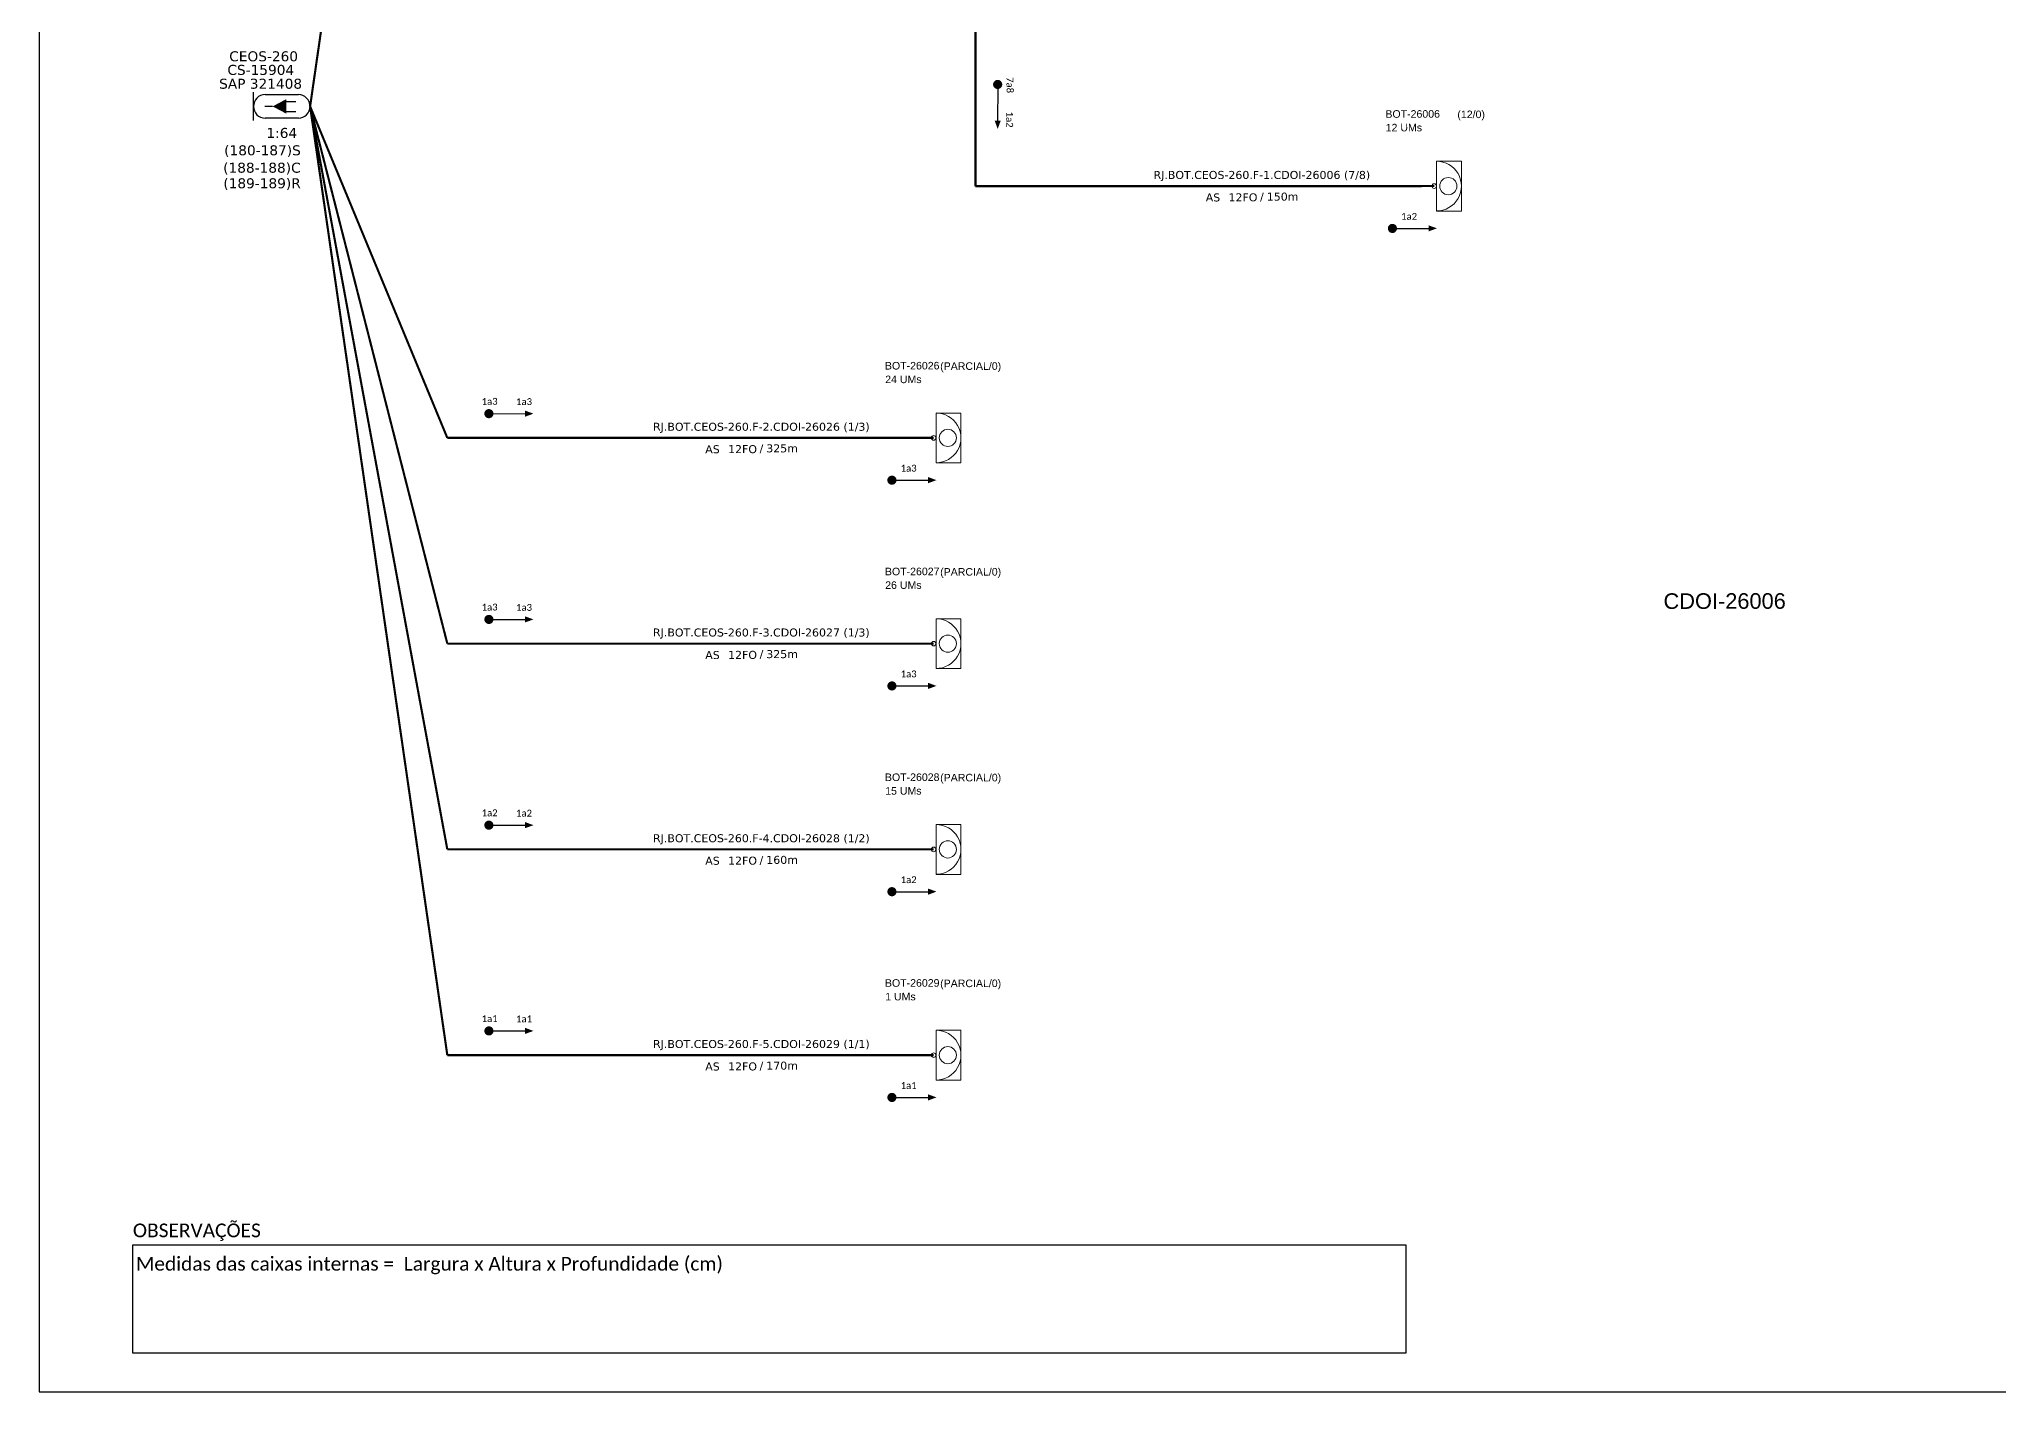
# Paper-space layout 'CDOI-26006' of a CAD drawing. Header units: metres, sheet in millimetres. Extents: x 364 to 1203, y 34 to 628.
# Drawn here: x 364.4 to 792.8, y 34.3 to 330.1 of the extents above; entities that cross this region are included whole.
import ezdxf
from ezdxf.enums import TextEntityAlignment as Align

# ---------------------------------------------------------------- set-up
doc = ezdxf.new("R2010")
doc.units = ezdxf.units.M
doc.header["$LTSCALE"] = 0.5
doc.header["$MEASUREMENT"] = 0
doc.layers.add("20.0-LEGENDA DOS CDO'S", color=1, linetype='Continuous', lineweight=0)
doc.layers.add('40.1-ETIQUETAS', color=1, linetype='Continuous', lineweight=20)
for name, color, linetype in [('20.4-CEOS', 1, 'Continuous'), ('30.4-Selo', 7, 'Continuous'), ('CAP a instalar', 1, 'Continuous'), ('METRAGEM', 92, 'Continuous'), ('SETA', 7, 'Continuous')]:
    doc.layers.add(name, color=color, linetype=linetype)
doc.styles.add('ARIAL', font='arial.ttf')
doc.styles.add('MtXpl_Calibri', font='calibri.ttf')
doc.styles.add('siredit', font='verdana.ttf')
doc.styles.get("Standard").update_dxf_attribs({"font": 'arial.ttf'})
doc.styles.add('WMF-Calibri0', font='calibri.ttf')
doc.linetypes.add('FENCELINE1', pattern='A,0.25,-0.1,[133,ltypeshp.shx,S=0.1,R=0,X=-0.1,Y=0],-0.1,1', length=1.45)

# ---------------------------------------------------------------- blocks, each defined once
blk = doc.blocks.new('CDOE-TEXTO PADRÃO')
at = {"layer": "20.0-LEGENDA DOS CDO'S", "color": 0, "style": 'ARIAL'}
for tag, p in [('CDO_N', (0.49, 7.39)), ('CORDOALHA', (0.5, 4.33)), ('SAP', (0.51, 1.67)), ('SPLITER_1', (0.59, -0.91)), ('SPLITER_2', (0.6, -3.55)), ('(XX-XX_F)S', (0.54, -8.29)), ('(XX-XX_L)S', (0.55, -10.83)), ('UMS', (0.55, -13.15))]:
    blk.add_attdef(tag, p, '', height=1.7, rotation=0.118, dxfattribs=at)
blk.add_attdef('FIBRAS_UTILIZADAS', text='', height=1.7, rotation=0.118, dxfattribs=at).set_placement((19.77, 7.43), align=Align.CENTER)
blk = doc.blocks.new('ETIQUETA_RS5F')
at = {"layer": '40.1-ETIQUETAS', "color": 0, "style": 'siredit'}
blk.add_text('/', height=1.5, dxfattribs=at).set_placement((1.55, -1.95), align=Align.MIDDLE_RIGHT)
for tag, p in [('ETIQUETA_R_PRIMARIA', (1.18, 4.1)), ('ETIQUETA_R_SECUNDARIA', (1.18, 2.1)), ('F_ATIVAS/F_MORTAS', (1.11, -4.24))]:
    blk.add_attdef(tag, text='', height=1.5, dxfattribs=at).set_placement(p, align=Align.MIDDLE_CENTER)
for tag, p in [('TIPO_CABO', (-6.62, -2.12)), ('CAP_CABO', (0.37, -2.09))]:
    blk.add_attdef(tag, text='', height=1.5, dxfattribs=at).set_placement(p, align=Align.MIDDLE_RIGHT)
blk.add_attdef('METROS', text='', height=1.5, dxfattribs=at).set_placement((2.11, -1.95), align=Align.MIDDLE_LEFT)
for tag, p in [('FUSÃO_1', (0.82, -8.39)), ('FUSÃO_2', (0.82, -10.6)), ('FUSÃO_3', (0.82, -12.93)), ('FUSÃO_4', (0.82, -15.14)), ('FUSÃO_5', (0.82, -17.16))]:
    blk.add_attdef(tag, text='', height=1.5, dxfattribs=at).set_placement(p, align=Align.CENTER)
blk = doc.blocks.new('CEOS_RP_CT_DRT')
at = {"layer": '20.4-CEOS', "color": 0}
for p, q in [((-4.54, 1.19), (-1.19, 1.19)), ((-1.19, -1.19), (-4.54, -1.19))]:
    blk.add_line(p, q, dxfattribs=at)
for points in [[(-5.73, -1.43), (-5.73, 1.44)], [(-3.79, 0), (-4.59, 0)], [(-2.47, 0.48), (-1.45, 0.48)], [(-2.47, -0.52), (-1.45, -0.52)]]:
    blk.add_lwpolyline(points, dxfattribs=at)
blk.add_lwpolyline([(-3.79, 0, 0, 1.47, 0), (-2.41, 0, 1.47, 1.47, 0)], format="xyseb", dxfattribs=at)
for centre, start, end in [((-4.54, 0), 90, 270), ((-1.19, 0), 270, 90)]:
    blk.add_arc(centre, 1.19, start, end, dxfattribs=at)
at = {"layer": '20.4-CEOS', "color": 7, "style": 'siredit'}
for tag, p in [('Nº_DA_CEOS', (-2.86, 5.6)), ('LOCAL', (-2.86, 4.24)), ('SAP', (-2.86, 2.78)), ('RACIO_SPLITAGEM', (-2.86, -1.88)), ('FIBRAS_SPLITTER', (-2.86, -3.58)), ('FIBRAS_TOP_C', (-2.86, -5.08)), ('RESERVA_FINAIS', (-2.86, -6.39))]:
    blk.add_attdef(tag, text='', height=1.01, dxfattribs=at).set_placement(p, align=Align.TOP_CENTER)

psp = doc.layouts.new('CDOI-26006')

# ---------------------------------------------------------------- linework, layer by layer
psp.add_lwpolyline([(1202.98, 628.31), (364.41, 628.31), (364.41, 34.31), (1202.98, 34.31), (1202.98, 628.31)])
at = {"const_width": 1}
for points in [[(573.96, 320.74, 1), (573.96, 319.74, 1)], [(659.76, 288.75, 1), (660.76, 288.75, 1)], [(462.23, 248.24, 1), (463.23, 248.24, 1)], [(550.34, 233.69, 1), (551.34, 233.69, 1)], [(462.23, 203.24, 1), (463.23, 203.24, 1)], [(550.34, 188.69, 1), (551.34, 188.69, 1)], [(462.23, 158.24, 1), (463.23, 158.24, 1)], [(550.34, 143.69, 1), (551.34, 143.69, 1)], [(462.23, 113.24, 1), (463.23, 113.24, 1)], [(550.34, 98.69, 1), (551.34, 98.69, 1)]]:
    psp.add_lwpolyline(points, format="xyb", close=True, dxfattribs=at)
at = {"color": 0}
psp.add_lwpolyline([(384.91, 66.49), (663.16, 66.49), (663.16, 42.78), (384.91, 42.78)], close=True, dxfattribs=at)
at = {"layer": '40.1-ETIQUETAS', "color": 1}
psp.add_lwpolyline([(669.89, 303.45), (675.34, 303.45), (675.34, 292.55), (669.89, 292.55)], close=True, dxfattribs=at)
at = {"layer": '40.1-ETIQUETAS', "color": 8}
for points in [[(560.48, 248.38), (565.92, 248.38), (565.92, 237.48), (560.48, 237.48)], [(560.48, 203.38), (565.92, 203.38), (565.92, 192.48), (560.48, 192.48)], [(560.48, 158.38), (565.92, 158.38), (565.92, 147.48), (560.48, 147.48)], [(560.48, 113.38), (565.92, 113.38), (565.92, 102.48), (560.48, 102.48)]]:
    psp.add_lwpolyline(points, close=True, dxfattribs=at)
at = {"layer": '40.1-ETIQUETAS', "color": 1}
for centre, major_axis, start_param, end_param in [((669.89, 298.01), (-3.85, 3.85), 2.356194, 5.497787), ((669.39, 298.01), (-0.356, 0.356), 2.356194490191767, 8.639379797371353), ((672.48, 298.01), (1.33, 1.33), 3.926991, 10.210176)]:
    psp.add_ellipse(centre, major_axis=major_axis, ratio=1, start_param=start_param, end_param=end_param, dxfattribs=at)
at = {"layer": '40.1-ETIQUETAS', "color": 8}
for centre, major_axis, start_param, end_param in [((560.48, 242.94), (-3.85, 3.85), 2.356194, 5.497787), ((563.06, 242.94), (1.33, 1.33), 3.926991, 10.210176), ((559.97, 242.94), (-0.356, 0.356), 2.356194490191767, 8.639379797371353), ((560.48, 197.94), (-3.85, 3.85), 2.356194, 5.497787), ((559.97, 197.94), (-0.356, 0.356), 2.356194490191767, 8.639379797371353), ((563.06, 197.94), (1.33, 1.33), 3.926991, 10.210176), ((560.48, 152.94), (-3.85, 3.85), 2.356194, 5.497787), ((563.06, 152.94), (1.33, 1.33), 3.926991, 10.210176), ((559.97, 152.94), (-0.356, 0.356), 2.356194490191767, 8.639379797371353), ((560.48, 107.94), (-3.85, 3.85), 2.356194, 5.497787), ((559.97, 107.94), (-0.356, 0.356), 2.356194490191767, 8.639379797371353), ((563.06, 107.94), (1.33, 1.33), 3.926991, 10.210176)]:
    psp.add_ellipse(centre, major_axis=major_axis, ratio=1, start_param=start_param, end_param=end_param, dxfattribs=at)
at = {"layer": 'CAP a instalar', "color": 0, "linetype": 'FENCELINE1', "ltscale": 7, "const_width": 0.467}
psp.add_lwpolyline([(423.64, 315.44), (453.64, 522.94)], dxfattribs=at)
at = {"layer": 'CAP a instalar', "color": 1, "linetype": 'FENCELINE1', "ltscale": 7, "const_width": 0.467}
for points in [[(569.1, 522.99), (569.1, 297.99)], [(569.1, 297.99), (669.39, 298.01)], [(569.1, 297.99), (569.1, 297.99)], [(583.14, 298), (583.14, 297.99)]]:
    psp.add_lwpolyline(points, dxfattribs=at)
at = {"layer": 'CAP a instalar', "color": 8, "linetype": 'FENCELINE1', "ltscale": 7, "const_width": 0.467}
for points in [[(453.64, 107.94), (423.64, 315.44), (423.64, 315.44)], [(453.64, 242.94), (423.64, 315.44)], [(453.64, 197.94), (423.64, 315.44)], [(453.64, 152.94), (423.64, 315.44)], [(453.64, 242.94), (559.97, 242.94)], [(453.64, 197.94), (559.97, 197.94)], [(453.64, 152.94), (559.97, 152.94)], [(459.68, 152.93), (459.68, 152.93)], [(473.72, 152.93), (473.72, 152.93)], [(453.64, 107.94), (559.97, 107.94)], [(473.72, 107.93), (473.72, 107.93)]]:
    psp.add_lwpolyline(points, dxfattribs=at)
at = {"layer": 'SETA'}
for points in [[(573.96, 320.24), (573.95, 311.64)], [(660.26, 288.75), (668.85, 288.75)], [(462.73, 248.24), (471.33, 248.23)], [(550.84, 233.69), (559.44, 233.69)], [(462.73, 203.24), (471.33, 203.23)], [(550.84, 188.69), (559.44, 188.69)], [(462.73, 158.24), (471.33, 158.23)], [(550.84, 143.69), (559.44, 143.69)], [(462.73, 113.24), (471.33, 113.23)], [(550.84, 98.69), (559.44, 98.69)]]:
    psp.add_lwpolyline(points, dxfattribs=at)
for points in [[(574.63, 312.33), (573.96, 310.5), (573.3, 312.33)], [(668.16, 289.43), (670, 288.77), (668.16, 288.1)], [(470.64, 248.91), (472.47, 248.24), (470.64, 247.58)], [(558.75, 234.37), (560.58, 233.7), (558.75, 233.03)], [(470.64, 203.91), (472.47, 203.24), (470.64, 202.58)], [(558.75, 189.37), (560.58, 188.7), (558.75, 188.03)], [(470.64, 158.91), (472.47, 158.24), (470.64, 157.58)], [(558.75, 144.37), (560.58, 143.7), (558.75, 143.03)], [(470.64, 113.91), (472.47, 113.24), (470.64, 112.58)], [(558.75, 99.37), (560.58, 98.7), (558.75, 98.03)]]:
    psp.add_solid(points, dxfattribs=at)

# ---------------------------------------------------------------- block references
at = {"layer": '20.4-CEOS', "color": 0}
ref = psp.add_blockref('CEOS_RP_CT_DRT', (423.64, 315.44), dxfattribs=dict(at, xscale=2.161665797233581, yscale=2.161665797233581, zscale=2.161665797233581))
ref.add_attrib('Nº_DA_CEOS', 'CEOS-260', dxfattribs={"color": 7, "height": 2.183, "style": 'siredit'}).set_placement((413.48, 327.49), align=Align.TOP_CENTER)
ref.add_attrib('LOCAL', 'CS-15904', dxfattribs={"color": 7, "height": 2.183, "style": 'siredit'}).set_placement((412.86, 324.52), align=Align.TOP_CENTER)
ref.add_attrib('SAP', 'SAP 321408', dxfattribs={"color": 7, "height": 2.183, "style": 'siredit'}).set_placement((412.82, 321.49), align=Align.TOP_CENTER)
ref.add_attrib('RACIO_SPLITAGEM', '1:64', dxfattribs={"color": 7, "height": 2.183, "style": 'siredit'}).set_placement((417.45, 310.73), align=Align.TOP_CENTER)
ref.add_attrib('FIBRAS_SPLITTER', '(180-187)S', dxfattribs={"color": 7, "height": 2.183, "style": 'siredit'}).set_placement((413.23, 306.93), align=Align.TOP_CENTER)
ref.add_attrib('FIBRAS_TOP_C', '(188-188)C', dxfattribs={"color": 7, "height": 2.183, "style": 'siredit'}).set_placement((413.1, 303.12), align=Align.TOP_CENTER)
ref.add_attrib('RESERVA_FINAIS', '(189-189)R', dxfattribs={"color": 7, "height": 2.183, "style": 'siredit'}).set_placement((413.13, 299.72), align=Align.TOP_CENTER)
at = {"layer": '40.1-ETIQUETAS', "color": 1}
ref = psp.add_blockref('CDOE-TEXTO PADRÃO', (665.82, 301.88), dxfattribs=dict(at, xscale=0.9720000028610228, yscale=0.9720000028610228, zscale=0.9720000028610228))
ref.add_attrib('CDO_N', 'BOT-26006', (658.73, 312.95), dxfattribs={"layer": "20.0-LEGENDA DOS CDO'S", "color": 0, "height": 1.652, "rotation": 0.118, "style": 'ARIAL'})
ref.add_attrib('CORDOALHA', '12 UMs', (658.79, 309.97), dxfattribs={"layer": "20.0-LEGENDA DOS CDO'S", "color": 0, "height": 1.652, "rotation": 0.118, "style": 'ARIAL'})
ref.add_attrib('FIBRAS_UTILIZADAS', '          (12/0)', dxfattribs={"layer": "20.0-LEGENDA DOS CDO'S", "color": 0, "height": 1.6523, "rotation": 0.118, "style": 'ARIAL'}).set_placement((674.27, 312.87), align=Align.CENTER)
ref = psp.add_blockref('ETIQUETA_RS5F', (630.33, 297.99), dxfattribs=dict(at, xscale=1.16639998499977, yscale=1.16639998499977, zscale=1.16639998499977))
ref.add_attrib('ETIQUETA_R_SECUNDARIA', 'RJ.BOT.CEOS-260.F-1.CDOI-26006 (7/8)', dxfattribs={"layer": '30.4-Selo', "color": 0, "height": 1.7496, "style": 'siredit'}).set_placement((631.71, 300.45), align=Align.MIDDLE_CENTER)
ref.add_attrib('TIPO_CABO', 'AS', dxfattribs={"color": 0, "height": 1.75, "style": 'siredit'}).set_placement((622.61, 295.53), align=Align.MIDDLE_RIGHT)
ref.add_attrib('CAP_CABO', '12FO', dxfattribs={"color": 0, "height": 1.75, "style": 'siredit'}).set_placement((630.75, 295.55), align=Align.MIDDLE_RIGHT)
ref.add_attrib('METROS', '150m', dxfattribs={"color": 0, "height": 1.75, "style": 'siredit'}).set_placement((632.79, 295.71), align=Align.MIDDLE_LEFT)
at = {"layer": '40.1-ETIQUETAS', "color": 8}
ref = psp.add_blockref('CDOE-TEXTO PADRÃO', (556.4, 246.82), dxfattribs=dict(at, xscale=0.9720000028610228, yscale=0.9720000028610228, zscale=0.9720000028610228))
ref.add_attrib('CDO_N', 'BOT-26026', (549.31, 257.89), dxfattribs={"layer": "20.0-LEGENDA DOS CDO'S", "color": 0, "height": 1.652, "rotation": 0.118, "style": 'ARIAL'})
ref.add_attrib('CORDOALHA', '24 UMs', (549.37, 254.91), dxfattribs={"layer": "20.0-LEGENDA DOS CDO'S", "color": 0, "height": 1.652, "rotation": 0.118, "style": 'ARIAL'})
ref.add_attrib('FIBRAS_UTILIZADAS', '          (PARCIAL/0)', dxfattribs={"layer": "20.0-LEGENDA DOS CDO'S", "color": 0, "height": 1.6523, "rotation": 0.118, "style": 'ARIAL'}).set_placement((564.85, 257.81), align=Align.CENTER)
ref = psp.add_blockref('ETIQUETA_RS5F', (520.91, 242.93), dxfattribs=dict(at, xscale=1.16639998499977, yscale=1.16639998499977, zscale=1.16639998499977))
ref.add_attrib('ETIQUETA_R_SECUNDARIA', 'RJ.BOT.CEOS-260.F-2.CDOI-26026 (1/3)', dxfattribs={"layer": '30.4-Selo', "color": 0, "height": 1.7496, "style": 'siredit'}).set_placement((522.29, 245.38), align=Align.MIDDLE_CENTER)
ref.add_attrib('TIPO_CABO', 'AS', dxfattribs={"color": 0, "height": 1.75, "style": 'siredit'}).set_placement((513.19, 240.46), align=Align.MIDDLE_RIGHT)
ref.add_attrib('CAP_CABO', '12FO', dxfattribs={"color": 0, "height": 1.75, "style": 'siredit'}).set_placement((521.34, 240.48), align=Align.MIDDLE_RIGHT)
ref.add_attrib('METROS', '325m', dxfattribs={"color": 0, "height": 1.75, "style": 'siredit'}).set_placement((523.37, 240.65), align=Align.MIDDLE_LEFT)
ref = psp.add_blockref('CDOE-TEXTO PADRÃO', (556.4, 201.82), dxfattribs=dict(at, xscale=0.9720000028610228, yscale=0.9720000028610228, zscale=0.9720000028610228))
ref.add_attrib('CDO_N', 'BOT-26027', (549.31, 212.89), dxfattribs={"layer": "20.0-LEGENDA DOS CDO'S", "color": 0, "height": 1.652, "rotation": 0.118, "style": 'ARIAL'})
ref.add_attrib('CORDOALHA', '26 UMs', (549.37, 209.91), dxfattribs={"layer": "20.0-LEGENDA DOS CDO'S", "color": 0, "height": 1.652, "rotation": 0.118, "style": 'ARIAL'})
ref.add_attrib('FIBRAS_UTILIZADAS', '          (PARCIAL/0)', dxfattribs={"layer": "20.0-LEGENDA DOS CDO'S", "color": 0, "height": 1.6523, "rotation": 0.118, "style": 'ARIAL'}).set_placement((564.85, 212.81), align=Align.CENTER)
ref = psp.add_blockref('ETIQUETA_RS5F', (520.91, 197.93), dxfattribs=dict(at, xscale=1.16639998499977, yscale=1.16639998499977, zscale=1.16639998499977))
ref.add_attrib('ETIQUETA_R_SECUNDARIA', 'RJ.BOT.CEOS-260.F-3.CDOI-26027 (1/3)', dxfattribs={"layer": '30.4-Selo', "color": 0, "height": 1.7496, "style": 'siredit'}).set_placement((522.29, 200.38), align=Align.MIDDLE_CENTER)
ref.add_attrib('TIPO_CABO', 'AS', dxfattribs={"color": 0, "height": 1.75, "style": 'siredit'}).set_placement((513.19, 195.46), align=Align.MIDDLE_RIGHT)
ref.add_attrib('CAP_CABO', '12FO', dxfattribs={"color": 0, "height": 1.75, "style": 'siredit'}).set_placement((521.34, 195.48), align=Align.MIDDLE_RIGHT)
ref.add_attrib('METROS', '325m', dxfattribs={"color": 0, "height": 1.75, "style": 'siredit'}).set_placement((523.37, 195.65), align=Align.MIDDLE_LEFT)
ref = psp.add_blockref('CDOE-TEXTO PADRÃO', (556.4, 156.82), dxfattribs=dict(at, xscale=0.9720000028610228, yscale=0.9720000028610228, zscale=0.9720000028610228))
ref.add_attrib('CDO_N', 'BOT-26028', (549.31, 167.89), dxfattribs={"layer": "20.0-LEGENDA DOS CDO'S", "color": 0, "height": 1.652, "rotation": 0.118, "style": 'ARIAL'})
ref.add_attrib('CORDOALHA', '15 UMs', (549.37, 164.91), dxfattribs={"layer": "20.0-LEGENDA DOS CDO'S", "color": 0, "height": 1.652, "rotation": 0.118, "style": 'ARIAL'})
ref.add_attrib('FIBRAS_UTILIZADAS', '          (PARCIAL/0)', dxfattribs={"layer": "20.0-LEGENDA DOS CDO'S", "color": 0, "height": 1.6523, "rotation": 0.118, "style": 'ARIAL'}).set_placement((564.85, 167.81), align=Align.CENTER)
ref = psp.add_blockref('ETIQUETA_RS5F', (520.91, 152.93), dxfattribs=dict(at, xscale=1.16639998499977, yscale=1.16639998499977, zscale=1.16639998499977))
ref.add_attrib('ETIQUETA_R_SECUNDARIA', 'RJ.BOT.CEOS-260.F-4.CDOI-26028 (1/2)', dxfattribs={"layer": '30.4-Selo', "color": 0, "height": 1.7496, "style": 'siredit'}).set_placement((522.29, 155.38), align=Align.MIDDLE_CENTER)
ref.add_attrib('TIPO_CABO', 'AS', dxfattribs={"color": 0, "height": 1.75, "style": 'siredit'}).set_placement((513.19, 150.46), align=Align.MIDDLE_RIGHT)
ref.add_attrib('CAP_CABO', '12FO', dxfattribs={"color": 0, "height": 1.75, "style": 'siredit'}).set_placement((521.34, 150.48), align=Align.MIDDLE_RIGHT)
ref.add_attrib('METROS', '160m', dxfattribs={"color": 0, "height": 1.75, "style": 'siredit'}).set_placement((523.37, 150.65), align=Align.MIDDLE_LEFT)
ref = psp.add_blockref('CDOE-TEXTO PADRÃO', (556.4, 111.82), dxfattribs=dict(at, xscale=0.9720000028610228, yscale=0.9720000028610228, zscale=0.9720000028610228))
ref.add_attrib('CDO_N', 'BOT-26029', (549.31, 122.89), dxfattribs={"layer": "20.0-LEGENDA DOS CDO'S", "color": 0, "height": 1.652, "rotation": 0.118, "style": 'ARIAL'})
ref.add_attrib('CORDOALHA', '1 UMs', (549.37, 119.91), dxfattribs={"layer": "20.0-LEGENDA DOS CDO'S", "color": 0, "height": 1.652, "rotation": 0.118, "style": 'ARIAL'})
ref.add_attrib('FIBRAS_UTILIZADAS', '          (PARCIAL/0)', dxfattribs={"layer": "20.0-LEGENDA DOS CDO'S", "color": 0, "height": 1.6523, "rotation": 0.118, "style": 'ARIAL'}).set_placement((564.85, 122.81), align=Align.CENTER)
ref = psp.add_blockref('ETIQUETA_RS5F', (520.91, 107.93), dxfattribs=dict(at, xscale=1.16639998499977, yscale=1.16639998499977, zscale=1.16639998499977))
ref.add_attrib('ETIQUETA_R_SECUNDARIA', 'RJ.BOT.CEOS-260.F-5.CDOI-26029 (1/1)', dxfattribs={"layer": '30.4-Selo', "color": 0, "height": 1.7496, "style": 'siredit'}).set_placement((522.29, 110.38), align=Align.MIDDLE_CENTER)
ref.add_attrib('TIPO_CABO', 'AS', dxfattribs={"color": 0, "height": 1.75, "style": 'siredit'}).set_placement((513.19, 105.46), align=Align.MIDDLE_RIGHT)
ref.add_attrib('CAP_CABO', '12FO', dxfattribs={"color": 0, "height": 1.75, "style": 'siredit'}).set_placement((521.34, 105.48), align=Align.MIDDLE_RIGHT)
ref.add_attrib('METROS', '170m', dxfattribs={"color": 0, "height": 1.75, "style": 'siredit'}).set_placement((523.37, 105.65), align=Align.MIDDLE_LEFT)

# ---------------------------------------------------------------- texts
for s, style, p in [('OBSERVAÇÕES', 'WMF-Calibri0', (384.89, 68.11)), ('Medidas das caixas internas =  Largura x Altura x Profundidade (cm)', 'MtXpl_Calibri', (385.58, 60.81))]:
    psp.add_text(s, height=3, dxfattribs=dict(style=style)).set_placement(p)
at = {"char_height": 1.5, "width": 25.3588, "attachment_point": 5}
for s, insert, rotation in [('\\C7;\\fCalibri|b0|i0|c0|p34;7a8', (576.64, 320.09), 270.6666), ('\\C7;\\fCalibri|b0|i0|c0|p34;1a2', (576.58, 312.55), 269.9383), ('\\C7;\\fCalibri|b0|i0|c0|p34;1a3 ', (462.88, 250.92), 0.6666), ('\\C7;\\fCalibri|b0|i0|c0|p34;1a3', (470.41, 250.86), 359.9383), ('\\C7;\\fCalibri|b0|i0|c0|p34;1a3', (462.88, 205.92), 0.6666), ('\\C7;\\fCalibri|b0|i0|c0|p34;1a3', (470.41, 205.86), 359.9383), ('\\C7;\\fCalibri|b0|i0|c0|p34;1a2', (462.88, 160.92), 0.6666), ('\\C7;\\fCalibri|b0|i0|c0|p34;1a2', (470.41, 160.86), 359.9383), ('\\C7;\\fCalibri|b0|i0|c0|p34;1a1', (462.88, 115.92), 0.6666), ('\\C7;\\fCalibri|b0|i0|c0|p34;1a1', (470.41, 115.86), 359.9383)]:
    psp.add_mtext(s, dxfattribs=dict(at, insert=insert, rotation=rotation))
for s, insert in [('\\C7;\\fCalibri|b0|i0|c0|p34;1a2', (663.91, 291.38)), ('\\C7;\\fCalibri|b0|i0|c0|p34;1a3', (554.49, 236.31)), ('\\C7;\\fCalibri|b0|i0|c0|p34;1a3', (554.49, 191.31)), ('\\C7;\\fCalibri|b0|i0|c0|p34;1a2', (554.49, 146.31)), ('\\C7;\\fCalibri|b0|i0|c0|p34;1a1', (554.49, 101.31))]:
    psp.add_mtext(s, dxfattribs=dict(at, insert=insert))
at = {"layer": 'METRAGEM', "color": 1, "style": 'ARIAL'}
psp.add_text('CDOI-26006', height=3.41, rotation=0.0668, dxfattribs=at).set_placement((719.53, 205.54))

doc.saveas('drawing.dxf')
